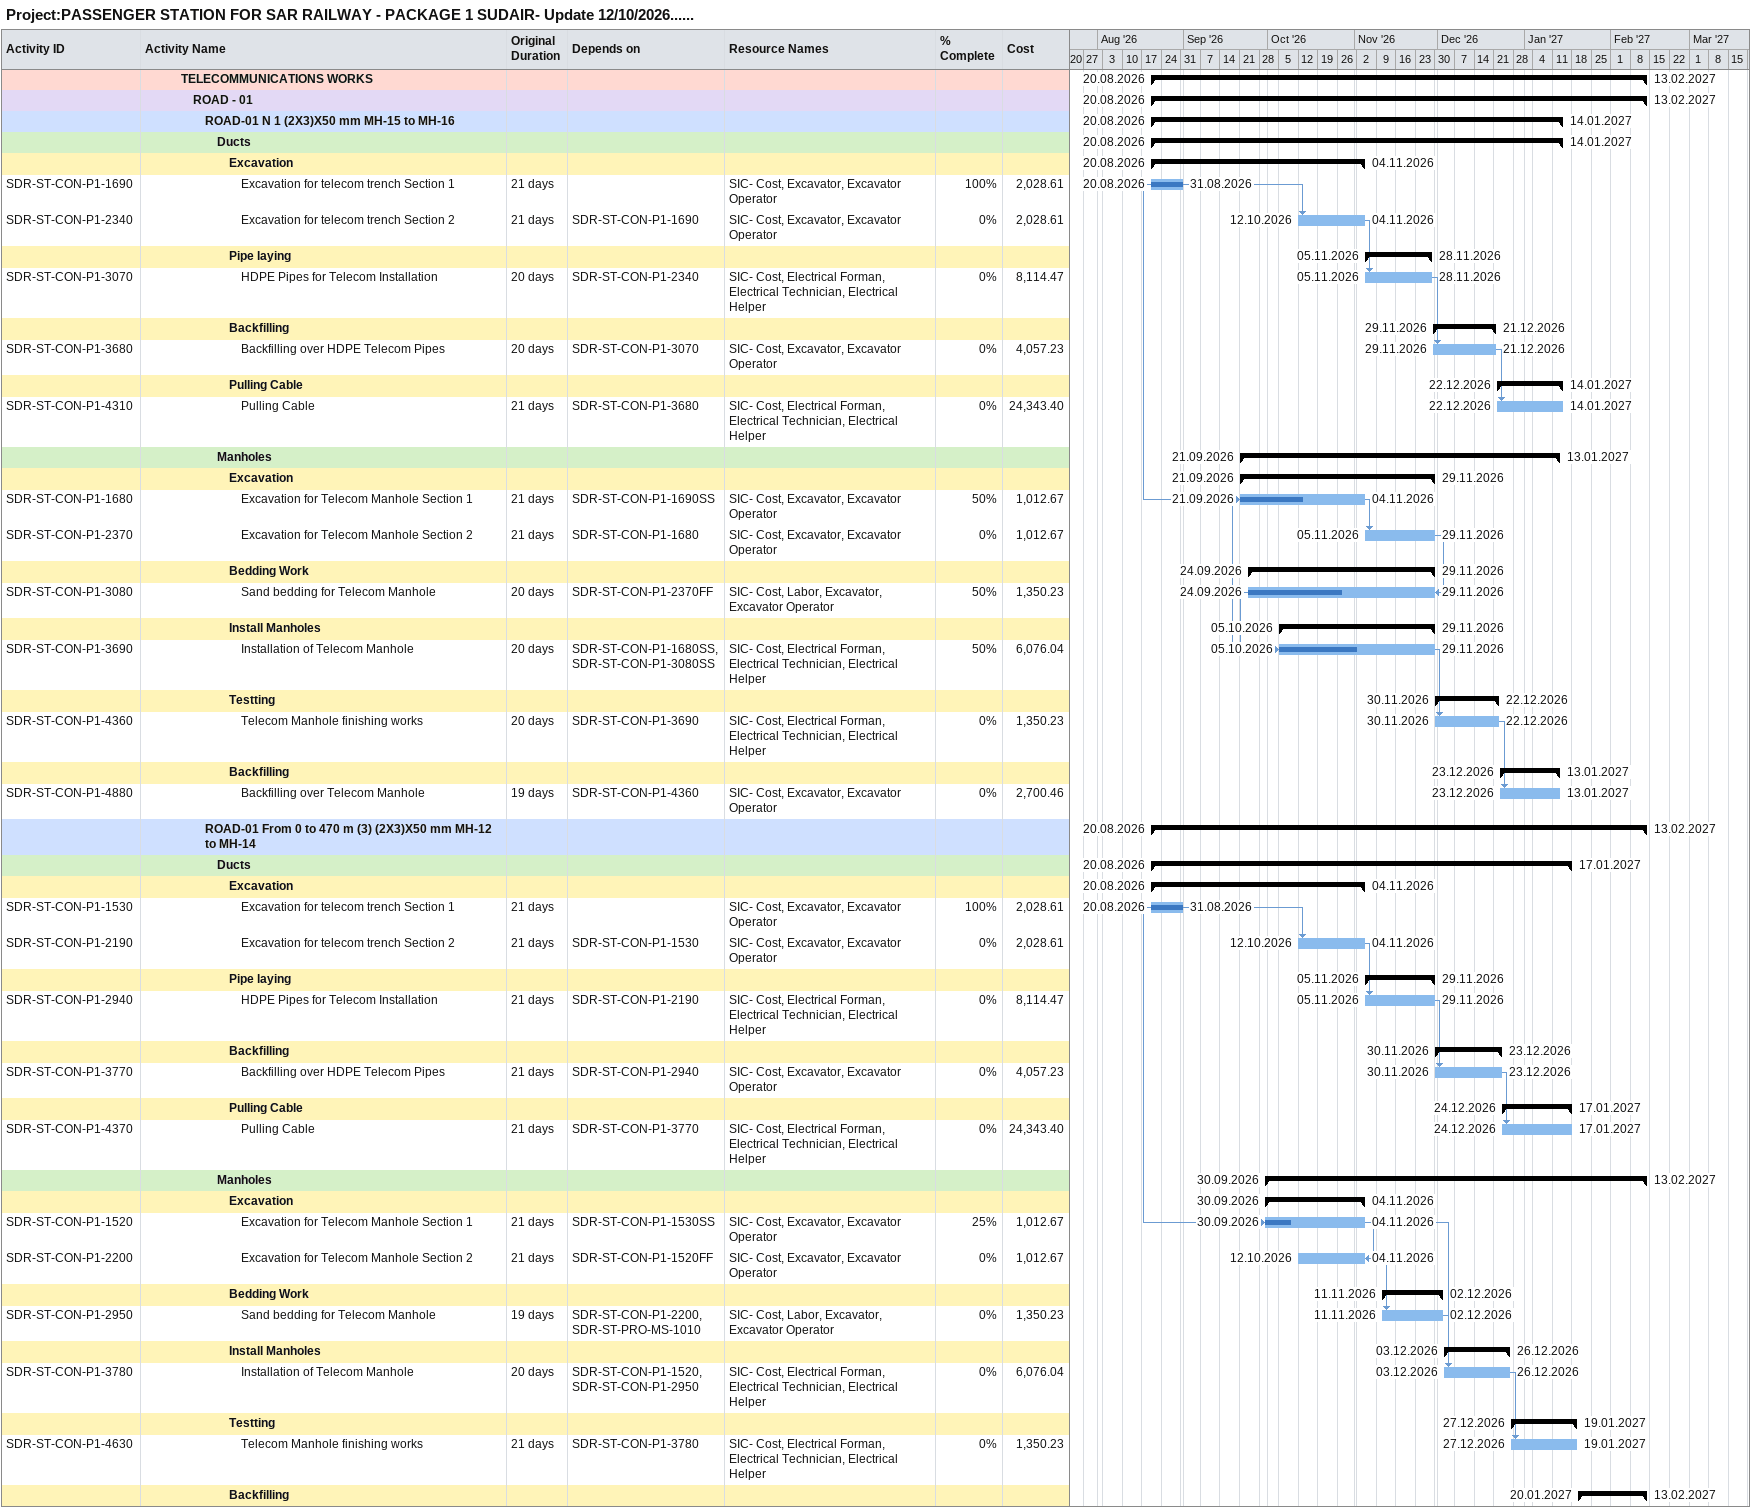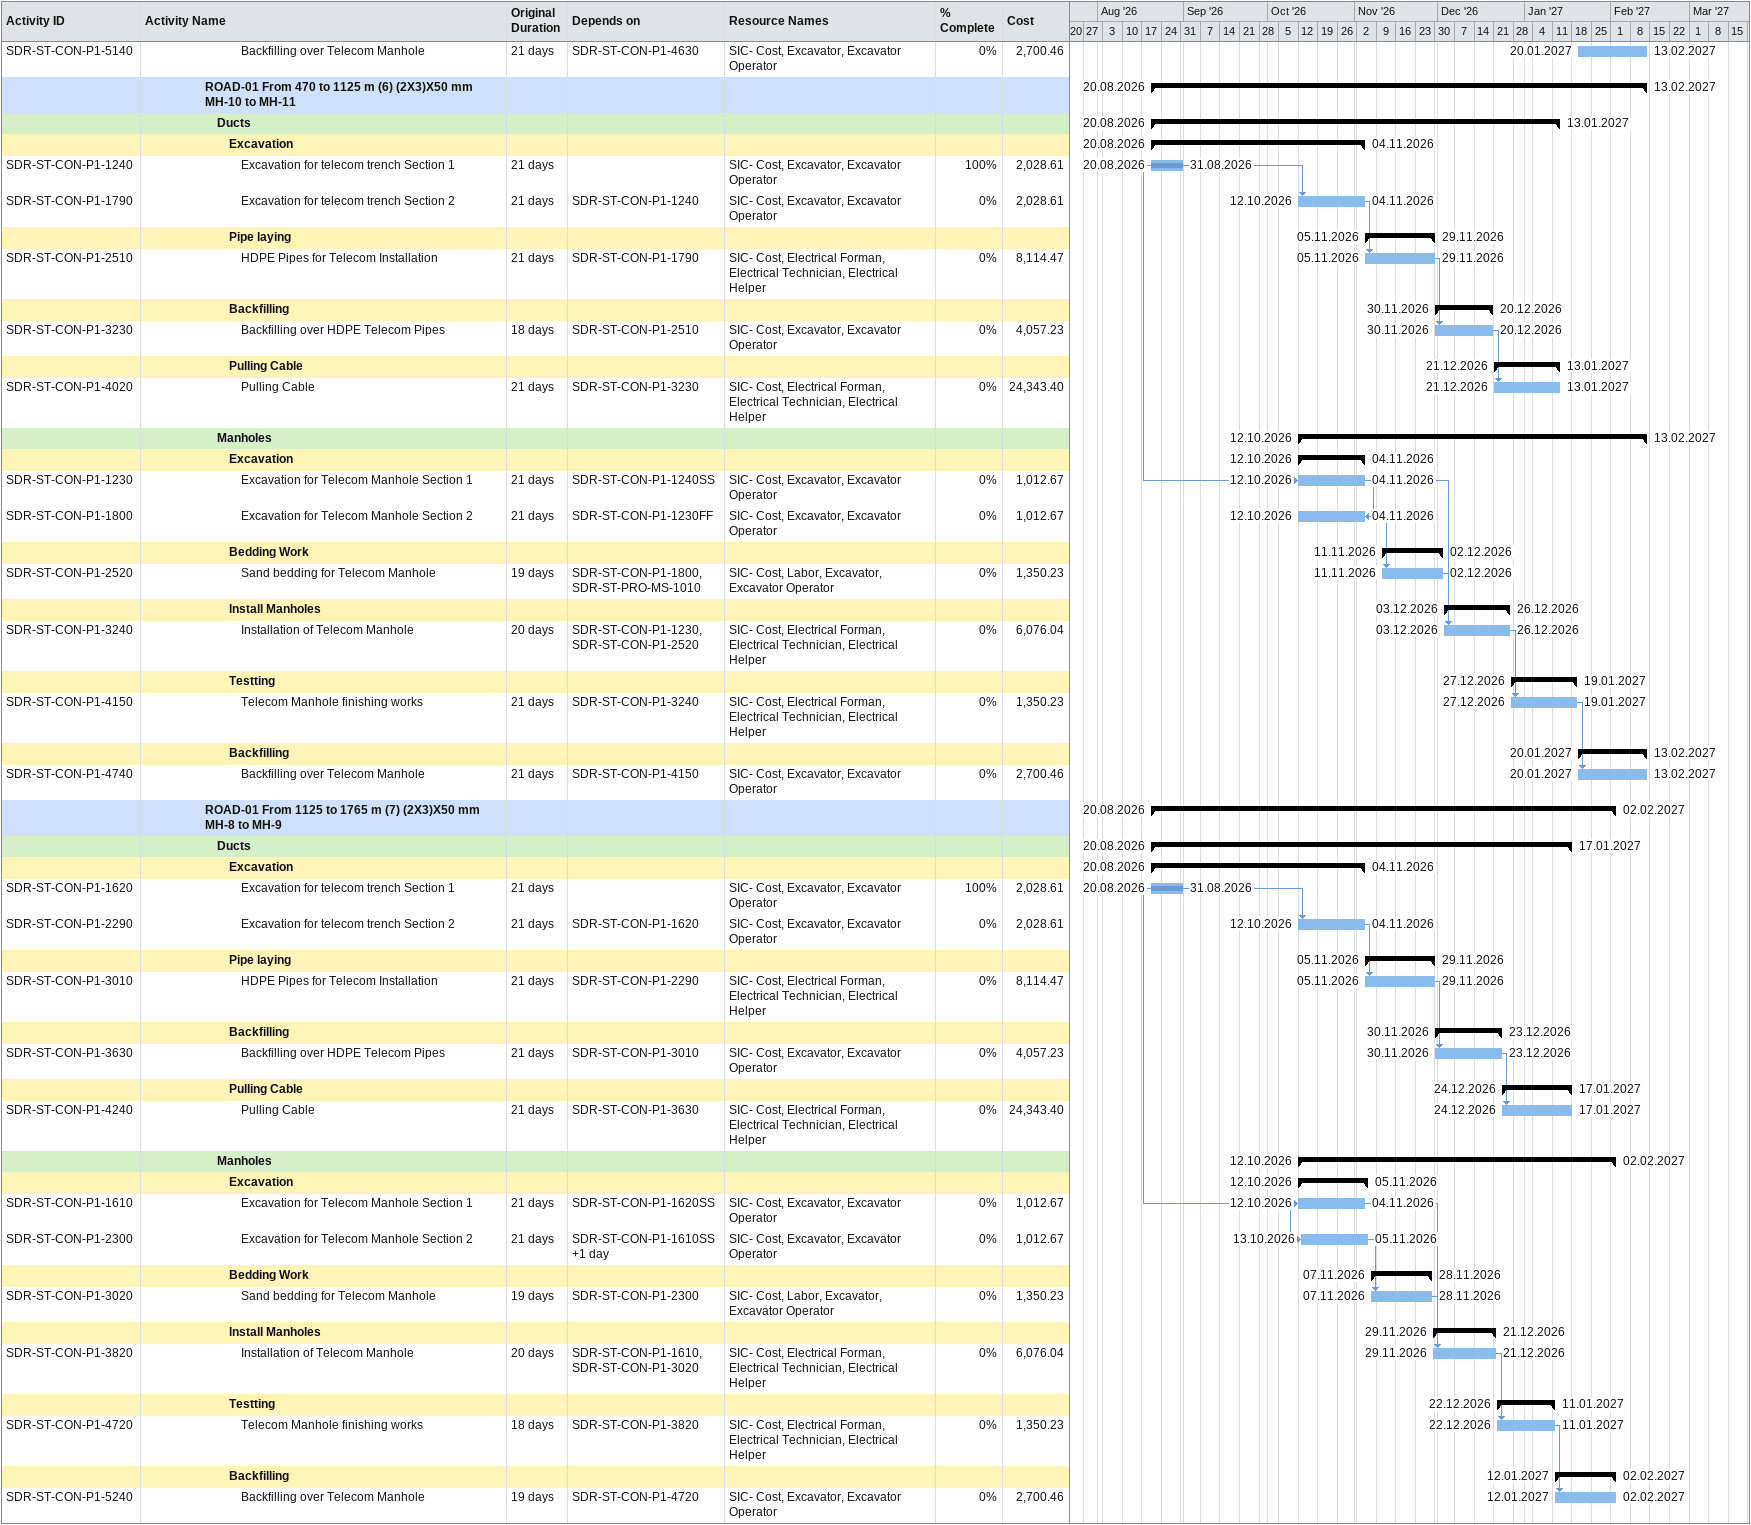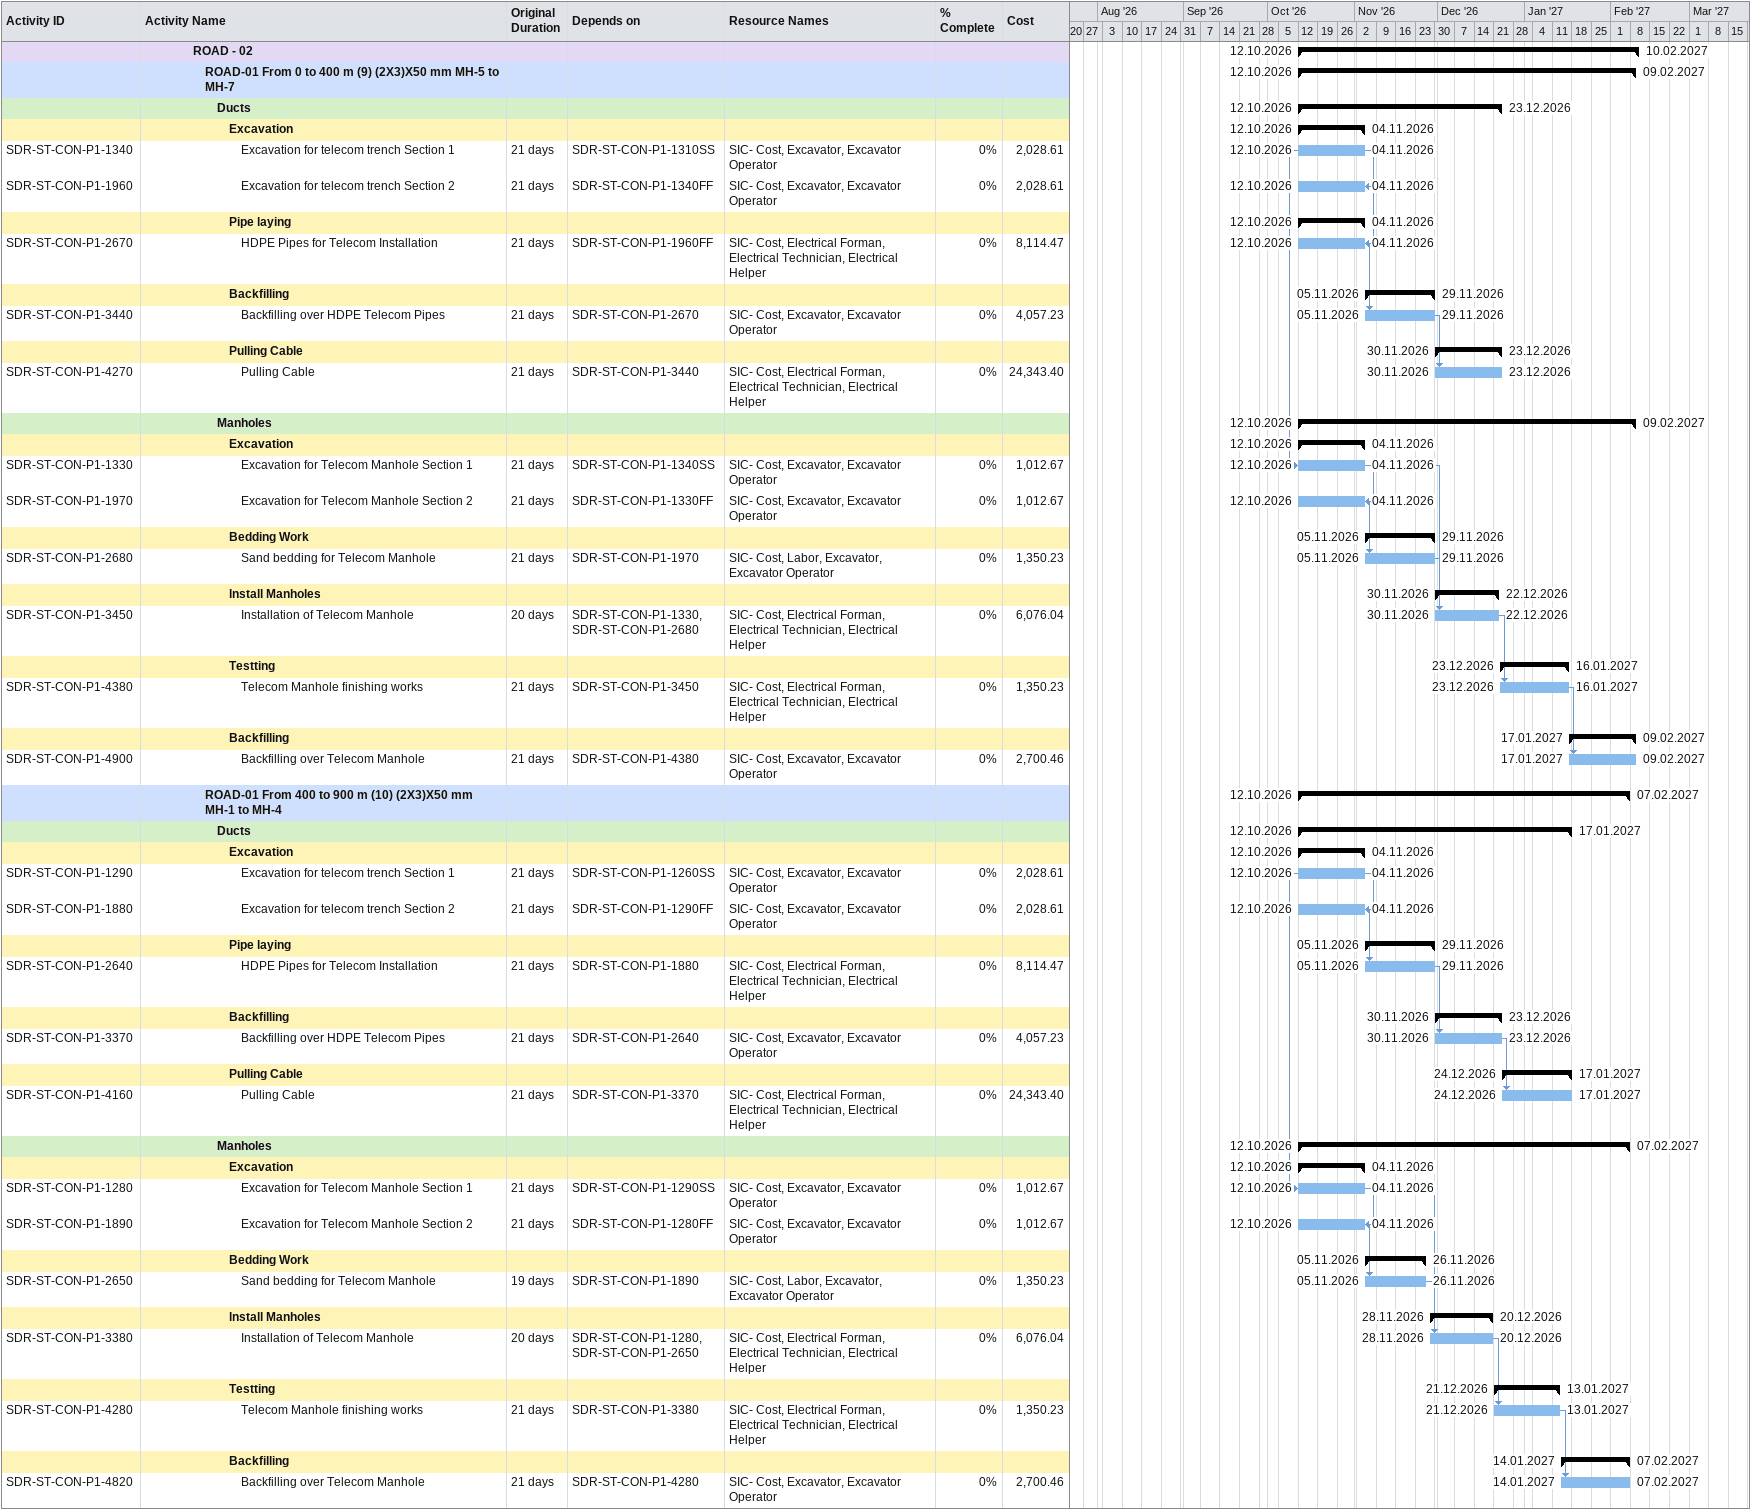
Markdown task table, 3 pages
Project:PASSENGER STATION FOR SAR RAILWAY - PACKAGE 1 SUDAIR- Update 12/10/2026......

| ID | Level | Task | Original duration | Start | Finish | Predecessors | Resources | % complete | Cost |
|---|---|---|---|---|---|---|---|---|---|
|  | 4 | **TELECOMMUNICATIONS WORKS** |  | 2026-08-20 | 2027-02-13 |  |  |  |  |
|  | 5 | **ROAD - 01** |  | 2026-08-20 | 2027-02-13 |  |  |  |  |
|  | 6 | **ROAD-01 N 1 (2X3)X50 mm MH-15 to MH-16** |  | 2026-08-20 | 2027-01-14 |  |  |  |  |
|  | 7 | **Ducts** |  | 2026-08-20 | 2027-01-14 |  |  |  |  |
|  | 8 | **Excavation** |  | 2026-08-20 | 2026-11-04 |  |  |  |  |
| SDR-ST-CON-P1-1690 | 9 | Excavation for telecom trench Section 1 | 21d | 2026-08-20 | 2026-08-31 |  | SIC- Cost, Excavator, Excavator Operator | 100 | 2028.61 |
| SDR-ST-CON-P1-2340 | 9 | Excavation for telecom trench Section 2 | 21d | 2026-10-12 | 2026-11-04 | SDR-ST-CON-P1-1690 | SIC- Cost, Excavator, Excavator Operator | 0 | 2028.61 |
|  | 8 | **Pipe laying** |  | 2026-11-05 | 2026-11-28 |  |  |  |  |
| SDR-ST-CON-P1-3070 | 9 | HDPE Pipes for Telecom Installation | 20d | 2026-11-05 | 2026-11-28 | SDR-ST-CON-P1-2340 | SIC- Cost, Electrical Forman, Electrical Technician, Electrical Helper | 0 | 8114.47 |
|  | 8 | **Backfilling** |  | 2026-11-29 | 2026-12-21 |  |  |  |  |
| SDR-ST-CON-P1-3680 | 9 | Backfilling over HDPE Telecom Pipes | 20d | 2026-11-29 | 2026-12-21 | SDR-ST-CON-P1-3070 | SIC- Cost, Excavator, Excavator Operator | 0 | 4057.23 |
|  | 8 | **Pulling Cable** |  | 2026-12-22 | 2027-01-14 |  |  |  |  |
| SDR-ST-CON-P1-4310 | 9 | Pulling Cable | 21d | 2026-12-22 | 2027-01-14 | SDR-ST-CON-P1-3680 | SIC- Cost, Electrical Forman, Electrical Technician, Electrical Helper | 0 | 24343.40 |
|  | 7 | **Manholes** |  | 2026-09-21 | 2027-01-13 |  |  |  |  |
|  | 8 | **Excavation** |  | 2026-09-21 | 2026-11-29 |  |  |  |  |
| SDR-ST-CON-P1-1680 | 9 | Excavation for Telecom Manhole Section 1 | 21d | 2026-09-21 | 2026-11-04 | SDR-ST-CON-P1-1690SS | SIC- Cost, Excavator, Excavator Operator | 50 | 1012.67 |
| SDR-ST-CON-P1-2370 | 9 | Excavation for Telecom Manhole Section 2 | 21d | 2026-11-05 | 2026-11-29 | SDR-ST-CON-P1-1680 | SIC- Cost, Excavator, Excavator Operator | 0 | 1012.67 |
|  | 8 | **Bedding Work** |  | 2026-09-24 | 2026-11-29 |  |  |  |  |
| SDR-ST-CON-P1-3080 | 9 | Sand bedding for Telecom Manhole | 20d | 2026-09-24 | 2026-11-29 | SDR-ST-CON-P1-2370FF | SIC- Cost, Labor, Excavator, Excavator Operator | 50 | 1350.23 |
|  | 8 | **Install Manholes** |  | 2026-10-05 | 2026-11-29 |  |  |  |  |
| SDR-ST-CON-P1-3690 | 9 | Installation of Telecom Manhole | 20d | 2026-10-05 | 2026-11-29 | SDR-ST-CON-P1-1680SS, SDR-ST-CON-P1-3080SS | SIC- Cost, Electrical Forman, Electrical Technician, Electrical Helper | 50 | 6076.04 |
|  | 8 | **Testting** |  | 2026-11-30 | 2026-12-22 |  |  |  |  |
| SDR-ST-CON-P1-4360 | 9 | Telecom Manhole finishing works | 20d | 2026-11-30 | 2026-12-22 | SDR-ST-CON-P1-3690 | SIC- Cost, Electrical Forman, Electrical Technician, Electrical Helper | 0 | 1350.23 |
|  | 8 | **Backfilling** |  | 2026-12-23 | 2027-01-13 |  |  |  |  |
| SDR-ST-CON-P1-4880 | 9 | Backfilling over Telecom Manhole | 19d | 2026-12-23 | 2027-01-13 | SDR-ST-CON-P1-4360 | SIC- Cost, Excavator, Excavator Operator | 0 | 2700.46 |
|  | 6 | **ROAD-01 From 0 to 470 m (3) (2X3)X50 mm MH-12 to MH-14** |  | 2026-08-20 | 2027-02-13 |  |  |  |  |
|  | 7 | **Ducts** |  | 2026-08-20 | 2027-01-17 |  |  |  |  |
|  | 8 | **Excavation** |  | 2026-08-20 | 2026-11-04 |  |  |  |  |
| SDR-ST-CON-P1-1530 | 9 | Excavation for telecom trench Section 1 | 21d | 2026-08-20 | 2026-08-31 |  | SIC- Cost, Excavator, Excavator Operator | 100 | 2028.61 |
| SDR-ST-CON-P1-2190 | 9 | Excavation for telecom trench Section 2 | 21d | 2026-10-12 | 2026-11-04 | SDR-ST-CON-P1-1530 | SIC- Cost, Excavator, Excavator Operator | 0 | 2028.61 |
|  | 8 | **Pipe laying** |  | 2026-11-05 | 2026-11-29 |  |  |  |  |
| SDR-ST-CON-P1-2940 | 9 | HDPE Pipes for Telecom Installation | 21d | 2026-11-05 | 2026-11-29 | SDR-ST-CON-P1-2190 | SIC- Cost, Electrical Forman, Electrical Technician, Electrical Helper | 0 | 8114.47 |
|  | 8 | **Backfilling** |  | 2026-11-30 | 2026-12-23 |  |  |  |  |
| SDR-ST-CON-P1-3770 | 9 | Backfilling over HDPE Telecom Pipes | 21d | 2026-11-30 | 2026-12-23 | SDR-ST-CON-P1-2940 | SIC- Cost, Excavator, Excavator Operator | 0 | 4057.23 |
|  | 8 | **Pulling Cable** |  | 2026-12-24 | 2027-01-17 |  |  |  |  |
| SDR-ST-CON-P1-4370 | 9 | Pulling Cable | 21d | 2026-12-24 | 2027-01-17 | SDR-ST-CON-P1-3770 | SIC- Cost, Electrical Forman, Electrical Technician, Electrical Helper | 0 | 24343.40 |
|  | 7 | **Manholes** |  | 2026-09-30 | 2027-02-13 |  |  |  |  |
|  | 8 | **Excavation** |  | 2026-09-30 | 2026-11-04 |  |  |  |  |
| SDR-ST-CON-P1-1520 | 9 | Excavation for Telecom Manhole Section 1 | 21d | 2026-09-30 | 2026-11-04 | SDR-ST-CON-P1-1530SS | SIC- Cost, Excavator, Excavator Operator | 25 | 1012.67 |
| SDR-ST-CON-P1-2200 | 9 | Excavation for Telecom Manhole Section 2 | 21d | 2026-10-12 | 2026-11-04 | SDR-ST-CON-P1-1520FF | SIC- Cost, Excavator, Excavator Operator | 0 | 1012.67 |
|  | 8 | **Bedding Work** |  | 2026-11-11 | 2026-12-02 |  |  |  |  |
| SDR-ST-CON-P1-2950 | 9 | Sand bedding for Telecom Manhole | 19d | 2026-11-11 | 2026-12-02 | SDR-ST-CON-P1-2200, SDR-ST-PRO-MS-1010 | SIC- Cost, Labor, Excavator, Excavator Operator | 0 | 1350.23 |
|  | 8 | **Install Manholes** |  | 2026-12-03 | 2026-12-26 |  |  |  |  |
| SDR-ST-CON-P1-3780 | 9 | Installation of Telecom Manhole | 20d | 2026-12-03 | 2026-12-26 | SDR-ST-CON-P1-1520, SDR-ST-CON-P1-2950 | SIC- Cost, Electrical Forman, Electrical Technician, Electrical Helper | 0 | 6076.04 |
|  | 8 | **Testting** |  | 2026-12-27 | 2027-01-19 |  |  |  |  |
| SDR-ST-CON-P1-4630 | 9 | Telecom Manhole finishing works | 21d | 2026-12-27 | 2027-01-19 | SDR-ST-CON-P1-3780 | SIC- Cost, Electrical Forman, Electrical Technician, Electrical Helper | 0 | 1350.23 |
|  | 8 | **Backfilling** |  | 2027-01-20 | 2027-02-13 |  |  |  |  |
| SDR-ST-CON-P1-5140 | 9 | Backfilling over Telecom Manhole | 21d | 2027-01-20 | 2027-02-13 | SDR-ST-CON-P1-4630 | SIC- Cost, Excavator, Excavator Operator | 0 | 2700.46 |
|  | 6 | **ROAD-01 From 470 to 1125 m (6) (2X3)X50 mm MH-10 to MH-11** |  | 2026-08-20 | 2027-02-13 |  |  |  |  |
|  | 7 | **Ducts** |  | 2026-08-20 | 2027-01-13 |  |  |  |  |
|  | 8 | **Excavation** |  | 2026-08-20 | 2026-11-04 |  |  |  |  |
| SDR-ST-CON-P1-1240 | 9 | Excavation for telecom trench Section 1 | 21d | 2026-08-20 | 2026-08-31 |  | SIC- Cost, Excavator, Excavator Operator | 100 | 2028.61 |
| SDR-ST-CON-P1-1790 | 9 | Excavation for telecom trench Section 2 | 21d | 2026-10-12 | 2026-11-04 | SDR-ST-CON-P1-1240 | SIC- Cost, Excavator, Excavator Operator | 0 | 2028.61 |
|  | 8 | **Pipe laying** |  | 2026-11-05 | 2026-11-29 |  |  |  |  |
| SDR-ST-CON-P1-2510 | 9 | HDPE Pipes for Telecom Installation | 21d | 2026-11-05 | 2026-11-29 | SDR-ST-CON-P1-1790 | SIC- Cost, Electrical Forman, Electrical Technician, Electrical Helper | 0 | 8114.47 |
|  | 8 | **Backfilling** |  | 2026-11-30 | 2026-12-20 |  |  |  |  |
| SDR-ST-CON-P1-3230 | 9 | Backfilling over HDPE Telecom Pipes | 18d | 2026-11-30 | 2026-12-20 | SDR-ST-CON-P1-2510 | SIC- Cost, Excavator, Excavator Operator | 0 | 4057.23 |
|  | 8 | **Pulling Cable** |  | 2026-12-21 | 2027-01-13 |  |  |  |  |
| SDR-ST-CON-P1-4020 | 9 | Pulling Cable | 21d | 2026-12-21 | 2027-01-13 | SDR-ST-CON-P1-3230 | SIC- Cost, Electrical Forman, Electrical Technician, Electrical Helper | 0 | 24343.40 |
|  | 7 | **Manholes** |  | 2026-10-12 | 2027-02-13 |  |  |  |  |
|  | 8 | **Excavation** |  | 2026-10-12 | 2026-11-04 |  |  |  |  |
| SDR-ST-CON-P1-1230 | 9 | Excavation for Telecom Manhole Section 1 | 21d | 2026-10-12 | 2026-11-04 | SDR-ST-CON-P1-1240SS | SIC- Cost, Excavator, Excavator Operator | 0 | 1012.67 |
| SDR-ST-CON-P1-1800 | 9 | Excavation for Telecom Manhole Section 2 | 21d | 2026-10-12 | 2026-11-04 | SDR-ST-CON-P1-1230FF | SIC- Cost, Excavator, Excavator Operator | 0 | 1012.67 |
|  | 8 | **Bedding Work** |  | 2026-11-11 | 2026-12-02 |  |  |  |  |
| SDR-ST-CON-P1-2520 | 9 | Sand bedding for Telecom Manhole | 19d | 2026-11-11 | 2026-12-02 | SDR-ST-CON-P1-1800, SDR-ST-PRO-MS-1010 | SIC- Cost, Labor, Excavator, Excavator Operator | 0 | 1350.23 |
|  | 8 | **Install Manholes** |  | 2026-12-03 | 2026-12-26 |  |  |  |  |
| SDR-ST-CON-P1-3240 | 9 | Installation of Telecom Manhole | 20d | 2026-12-03 | 2026-12-26 | SDR-ST-CON-P1-1230, SDR-ST-CON-P1-2520 | SIC- Cost, Electrical Forman, Electrical Technician, Electrical Helper | 0 | 6076.04 |
|  | 8 | **Testting** |  | 2026-12-27 | 2027-01-19 |  |  |  |  |
| SDR-ST-CON-P1-4150 | 9 | Telecom Manhole finishing works | 21d | 2026-12-27 | 2027-01-19 | SDR-ST-CON-P1-3240 | SIC- Cost, Electrical Forman, Electrical Technician, Electrical Helper | 0 | 1350.23 |
|  | 8 | **Backfilling** |  | 2027-01-20 | 2027-02-13 |  |  |  |  |
| SDR-ST-CON-P1-4740 | 9 | Backfilling over Telecom Manhole | 21d | 2027-01-20 | 2027-02-13 | SDR-ST-CON-P1-4150 | SIC- Cost, Excavator, Excavator Operator | 0 | 2700.46 |
|  | 6 | **ROAD-01 From 1125 to 1765 m (7) (2X3)X50 mm MH-8 to MH-9** |  | 2026-08-20 | 2027-02-02 |  |  |  |  |
|  | 7 | **Ducts** |  | 2026-08-20 | 2027-01-17 |  |  |  |  |
|  | 8 | **Excavation** |  | 2026-08-20 | 2026-11-04 |  |  |  |  |
| SDR-ST-CON-P1-1620 | 9 | Excavation for telecom trench Section 1 | 21d | 2026-08-20 | 2026-08-31 |  | SIC- Cost, Excavator, Excavator Operator | 100 | 2028.61 |
| SDR-ST-CON-P1-2290 | 9 | Excavation for telecom trench Section 2 | 21d | 2026-10-12 | 2026-11-04 | SDR-ST-CON-P1-1620 | SIC- Cost, Excavator, Excavator Operator | 0 | 2028.61 |
|  | 8 | **Pipe laying** |  | 2026-11-05 | 2026-11-29 |  |  |  |  |
| SDR-ST-CON-P1-3010 | 9 | HDPE Pipes for Telecom Installation | 21d | 2026-11-05 | 2026-11-29 | SDR-ST-CON-P1-2290 | SIC- Cost, Electrical Forman, Electrical Technician, Electrical Helper | 0 | 8114.47 |
|  | 8 | **Backfilling** |  | 2026-11-30 | 2026-12-23 |  |  |  |  |
| SDR-ST-CON-P1-3630 | 9 | Backfilling over HDPE Telecom Pipes | 21d | 2026-11-30 | 2026-12-23 | SDR-ST-CON-P1-3010 | SIC- Cost, Excavator, Excavator Operator | 0 | 4057.23 |
|  | 8 | **Pulling Cable** |  | 2026-12-24 | 2027-01-17 |  |  |  |  |
| SDR-ST-CON-P1-4240 | 9 | Pulling Cable | 21d | 2026-12-24 | 2027-01-17 | SDR-ST-CON-P1-3630 | SIC- Cost, Electrical Forman, Electrical Technician, Electrical Helper | 0 | 24343.40 |
|  | 7 | **Manholes** |  | 2026-10-12 | 2027-02-02 |  |  |  |  |
|  | 8 | **Excavation** |  | 2026-10-12 | 2026-11-05 |  |  |  |  |
| SDR-ST-CON-P1-1610 | 9 | Excavation for Telecom Manhole Section 1 | 21d | 2026-10-12 | 2026-11-04 | SDR-ST-CON-P1-1620SS | SIC- Cost, Excavator, Excavator Operator | 0 | 1012.67 |
| SDR-ST-CON-P1-2300 | 9 | Excavation for Telecom Manhole Section 2 | 21d | 2026-10-13 | 2026-11-05 | SDR-ST-CON-P1-1610SS+1d | SIC- Cost, Excavator, Excavator Operator | 0 | 1012.67 |
|  | 8 | **Bedding Work** |  | 2026-11-07 | 2026-11-28 |  |  |  |  |
| SDR-ST-CON-P1-3020 | 9 | Sand bedding for Telecom Manhole | 19d | 2026-11-07 | 2026-11-28 | SDR-ST-CON-P1-2300 | SIC- Cost, Labor, Excavator, Excavator Operator | 0 | 1350.23 |
|  | 8 | **Install Manholes** |  | 2026-11-29 | 2026-12-21 |  |  |  |  |
| SDR-ST-CON-P1-3820 | 9 | Installation of Telecom Manhole | 20d | 2026-11-29 | 2026-12-21 | SDR-ST-CON-P1-1610, SDR-ST-CON-P1-3020 | SIC- Cost, Electrical Forman, Electrical Technician, Electrical Helper | 0 | 6076.04 |
|  | 8 | **Testting** |  | 2026-12-22 | 2027-01-11 |  |  |  |  |
| SDR-ST-CON-P1-4720 | 9 | Telecom Manhole finishing works | 18d | 2026-12-22 | 2027-01-11 | SDR-ST-CON-P1-3820 | SIC- Cost, Electrical Forman, Electrical Technician, Electrical Helper | 0 | 1350.23 |
|  | 8 | **Backfilling** |  | 2027-01-12 | 2027-02-02 |  |  |  |  |
| SDR-ST-CON-P1-5240 | 9 | Backfilling over Telecom Manhole | 19d | 2027-01-12 | 2027-02-02 | SDR-ST-CON-P1-4720 | SIC- Cost, Excavator, Excavator Operator | 0 | 2700.46 |
|  | 5 | **ROAD - 02** |  | 2026-10-12 | 2027-02-10 |  |  |  |  |
|  | 6 | **ROAD-01 From 0 to 400 m (9) (2X3)X50 mm MH-5 to MH-7** |  | 2026-10-12 | 2027-02-09 |  |  |  |  |
|  | 7 | **Ducts** |  | 2026-10-12 | 2026-12-23 |  |  |  |  |
|  | 8 | **Excavation** |  | 2026-10-12 | 2026-11-04 |  |  |  |  |
| SDR-ST-CON-P1-1340 | 9 | Excavation for telecom trench Section 1 | 21d | 2026-10-12 | 2026-11-04 | SDR-ST-CON-P1-1310SS | SIC- Cost, Excavator, Excavator Operator | 0 | 2028.61 |
| SDR-ST-CON-P1-1960 | 9 | Excavation for telecom trench Section 2 | 21d | 2026-10-12 | 2026-11-04 | SDR-ST-CON-P1-1340FF | SIC- Cost, Excavator, Excavator Operator | 0 | 2028.61 |
|  | 8 | **Pipe laying** |  | 2026-10-12 | 2026-11-04 |  |  |  |  |
| SDR-ST-CON-P1-2670 | 9 | HDPE Pipes for Telecom Installation | 21d | 2026-10-12 | 2026-11-04 | SDR-ST-CON-P1-1960FF | SIC- Cost, Electrical Forman, Electrical Technician, Electrical Helper | 0 | 8114.47 |
|  | 8 | **Backfilling** |  | 2026-11-05 | 2026-11-29 |  |  |  |  |
| SDR-ST-CON-P1-3440 | 9 | Backfilling over HDPE Telecom Pipes | 21d | 2026-11-05 | 2026-11-29 | SDR-ST-CON-P1-2670 | SIC- Cost, Excavator, Excavator Operator | 0 | 4057.23 |
|  | 8 | **Pulling Cable** |  | 2026-11-30 | 2026-12-23 |  |  |  |  |
| SDR-ST-CON-P1-4270 | 9 | Pulling Cable | 21d | 2026-11-30 | 2026-12-23 | SDR-ST-CON-P1-3440 | SIC- Cost, Electrical Forman, Electrical Technician, Electrical Helper | 0 | 24343.40 |
|  | 7 | **Manholes** |  | 2026-10-12 | 2027-02-09 |  |  |  |  |
|  | 8 | **Excavation** |  | 2026-10-12 | 2026-11-04 |  |  |  |  |
| SDR-ST-CON-P1-1330 | 9 | Excavation for Telecom Manhole Section 1 | 21d | 2026-10-12 | 2026-11-04 | SDR-ST-CON-P1-1340SS | SIC- Cost, Excavator, Excavator Operator | 0 | 1012.67 |
| SDR-ST-CON-P1-1970 | 9 | Excavation for Telecom Manhole Section 2 | 21d | 2026-10-12 | 2026-11-04 | SDR-ST-CON-P1-1330FF | SIC- Cost, Excavator, Excavator Operator | 0 | 1012.67 |
|  | 8 | **Bedding Work** |  | 2026-11-05 | 2026-11-29 |  |  |  |  |
| SDR-ST-CON-P1-2680 | 9 | Sand bedding for Telecom Manhole | 21d | 2026-11-05 | 2026-11-29 | SDR-ST-CON-P1-1970 | SIC- Cost, Labor, Excavator, Excavator Operator | 0 | 1350.23 |
|  | 8 | **Install Manholes** |  | 2026-11-30 | 2026-12-22 |  |  |  |  |
| SDR-ST-CON-P1-3450 | 9 | Installation of Telecom Manhole | 20d | 2026-11-30 | 2026-12-22 | SDR-ST-CON-P1-1330, SDR-ST-CON-P1-2680 | SIC- Cost, Electrical Forman, Electrical Technician, Electrical Helper | 0 | 6076.04 |
|  | 8 | **Testting** |  | 2026-12-23 | 2027-01-16 |  |  |  |  |
| SDR-ST-CON-P1-4380 | 9 | Telecom Manhole finishing works | 21d | 2026-12-23 | 2027-01-16 | SDR-ST-CON-P1-3450 | SIC- Cost, Electrical Forman, Electrical Technician, Electrical Helper | 0 | 1350.23 |
|  | 8 | **Backfilling** |  | 2027-01-17 | 2027-02-09 |  |  |  |  |
| SDR-ST-CON-P1-4900 | 9 | Backfilling over Telecom Manhole | 21d | 2027-01-17 | 2027-02-09 | SDR-ST-CON-P1-4380 | SIC- Cost, Excavator, Excavator Operator | 0 | 2700.46 |
|  | 6 | **ROAD-01 From 400 to 900 m (10) (2X3)X50 mm MH-1 to MH-4** |  | 2026-10-12 | 2027-02-07 |  |  |  |  |
|  | 7 | **Ducts** |  | 2026-10-12 | 2027-01-17 |  |  |  |  |
|  | 8 | **Excavation** |  | 2026-10-12 | 2026-11-04 |  |  |  |  |
| SDR-ST-CON-P1-1290 | 9 | Excavation for telecom trench Section 1 | 21d | 2026-10-12 | 2026-11-04 | SDR-ST-CON-P1-1260SS | SIC- Cost, Excavator, Excavator Operator | 0 | 2028.61 |
| SDR-ST-CON-P1-1880 | 9 | Excavation for telecom trench Section 2 | 21d | 2026-10-12 | 2026-11-04 | SDR-ST-CON-P1-1290FF | SIC- Cost, Excavator, Excavator Operator | 0 | 2028.61 |
|  | 8 | **Pipe laying** |  | 2026-11-05 | 2026-11-29 |  |  |  |  |
| SDR-ST-CON-P1-2640 | 9 | HDPE Pipes for Telecom Installation | 21d | 2026-11-05 | 2026-11-29 | SDR-ST-CON-P1-1880 | SIC- Cost, Electrical Forman, Electrical Technician, Electrical Helper | 0 | 8114.47 |
|  | 8 | **Backfilling** |  | 2026-11-30 | 2026-12-23 |  |  |  |  |
| SDR-ST-CON-P1-3370 | 9 | Backfilling over HDPE Telecom Pipes | 21d | 2026-11-30 | 2026-12-23 | SDR-ST-CON-P1-2640 | SIC- Cost, Excavator, Excavator Operator | 0 | 4057.23 |
|  | 8 | **Pulling Cable** |  | 2026-12-24 | 2027-01-17 |  |  |  |  |
| SDR-ST-CON-P1-4160 | 9 | Pulling Cable | 21d | 2026-12-24 | 2027-01-17 | SDR-ST-CON-P1-3370 | SIC- Cost, Electrical Forman, Electrical Technician, Electrical Helper | 0 | 24343.40 |
|  | 7 | **Manholes** |  | 2026-10-12 | 2027-02-07 |  |  |  |  |
|  | 8 | **Excavation** |  | 2026-10-12 | 2026-11-04 |  |  |  |  |
| SDR-ST-CON-P1-1280 | 9 | Excavation for Telecom Manhole Section 1 | 21d | 2026-10-12 | 2026-11-04 | SDR-ST-CON-P1-1290SS | SIC- Cost, Excavator, Excavator Operator | 0 | 1012.67 |
| SDR-ST-CON-P1-1890 | 9 | Excavation for Telecom Manhole Section 2 | 21d | 2026-10-12 | 2026-11-04 | SDR-ST-CON-P1-1280FF | SIC- Cost, Excavator, Excavator Operator | 0 | 1012.67 |
|  | 8 | **Bedding Work** |  | 2026-11-05 | 2026-11-26 |  |  |  |  |
| SDR-ST-CON-P1-2650 | 9 | Sand bedding for Telecom Manhole | 19d | 2026-11-05 | 2026-11-26 | SDR-ST-CON-P1-1890 | SIC- Cost, Labor, Excavator, Excavator Operator | 0 | 1350.23 |
|  | 8 | **Install Manholes** |  | 2026-11-28 | 2026-12-20 |  |  |  |  |
| SDR-ST-CON-P1-3380 | 9 | Installation of Telecom Manhole | 20d | 2026-11-28 | 2026-12-20 | SDR-ST-CON-P1-1280, SDR-ST-CON-P1-2650 | SIC- Cost, Electrical Forman, Electrical Technician, Electrical Helper | 0 | 6076.04 |
|  | 8 | **Testting** |  | 2026-12-21 | 2027-01-13 |  |  |  |  |
| SDR-ST-CON-P1-4280 | 9 | Telecom Manhole finishing works | 21d | 2026-12-21 | 2027-01-13 | SDR-ST-CON-P1-3380 | SIC- Cost, Electrical Forman, Electrical Technician, Electrical Helper | 0 | 1350.23 |
|  | 8 | **Backfilling** |  | 2027-01-14 | 2027-02-07 |  |  |  |  |
| SDR-ST-CON-P1-4820 | 9 | Backfilling over Telecom Manhole | 21d | 2027-01-14 | 2027-02-07 | SDR-ST-CON-P1-4280 | SIC- Cost, Excavator, Excavator Operator | 0 | 2700.46 |
